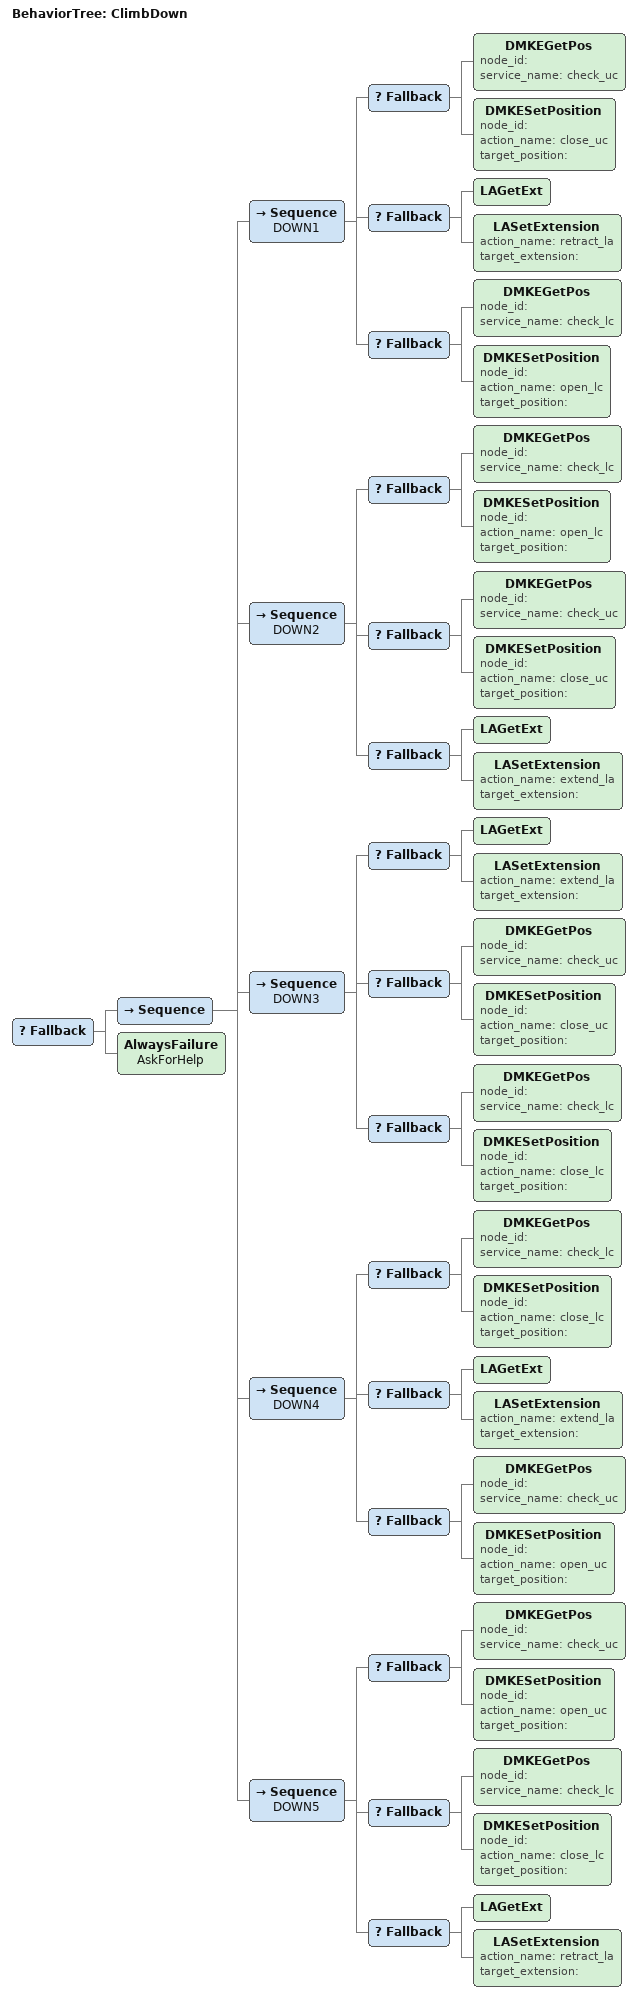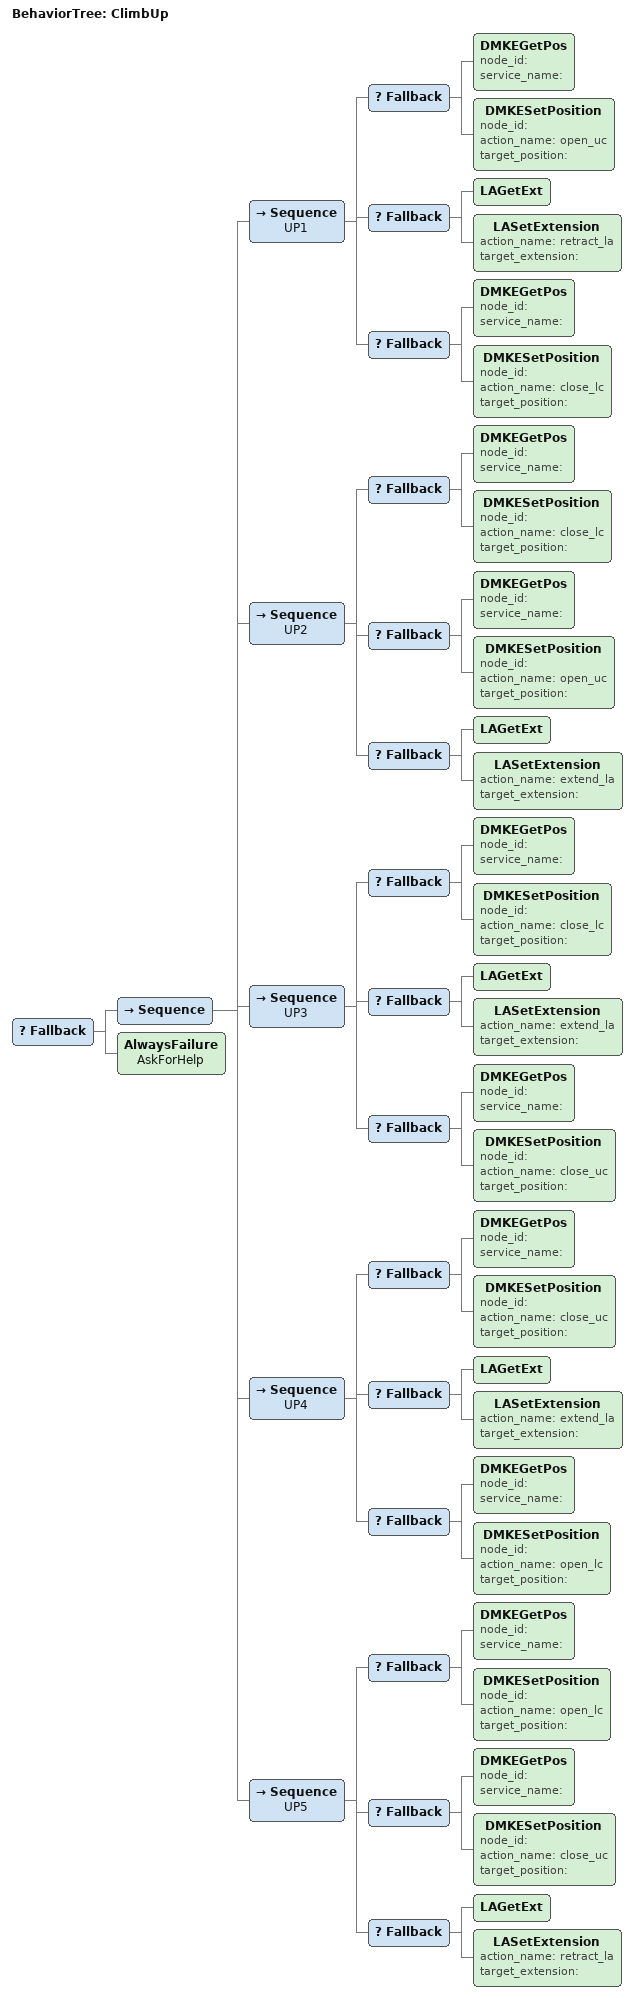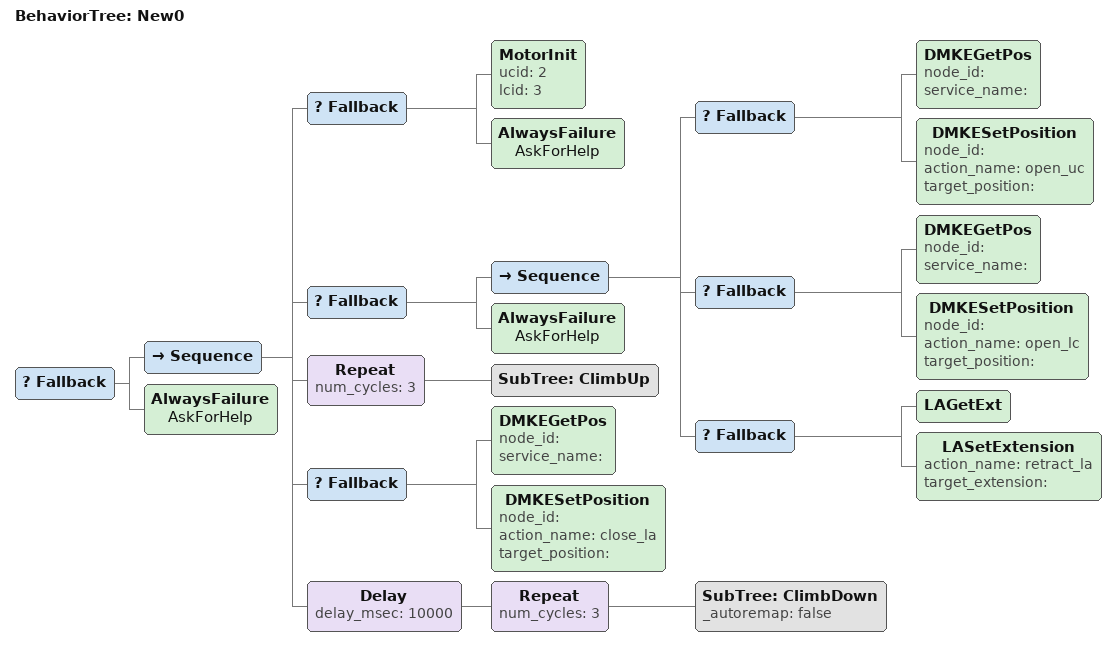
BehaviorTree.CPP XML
<?xml version="1.0" encoding="UTF-8"?>
<root BTCPP_format="4">
  <BehaviorTree ID="ClimbDown">
    <Fallback>
      <Sequence>
        <Sequence name="DOWN1">
          <Fallback>
            <DMKEGetPos node_id=""
                        service_name="check_uc"/>
            <DMKESetPosition node_id=""
                             action_name="close_uc"
                             target_position=""/>
          </Fallback>
          <Fallback>
            <LAGetExt/>
            <LASetExtension action_name="retract_la"
                            target_extension=""/>
          </Fallback>
          <Fallback>
            <DMKEGetPos node_id=""
                        service_name="check_lc"/>
            <DMKESetPosition node_id=""
                             action_name="open_lc"
                             target_position=""/>
          </Fallback>
        </Sequence>
        <Sequence name="DOWN2">
          <Fallback>
            <DMKEGetPos node_id=""
                        service_name="check_lc"/>
            <DMKESetPosition node_id=""
                             action_name="open_lc"
                             target_position=""/>
          </Fallback>
          <Fallback>
            <DMKEGetPos node_id=""
                        service_name="check_uc"/>
            <DMKESetPosition node_id=""
                             action_name="close_uc"
                             target_position=""/>
          </Fallback>
          <Fallback>
            <LAGetExt/>
            <LASetExtension action_name="extend_la"
                            target_extension=""/>
          </Fallback>
        </Sequence>
        <Sequence name="DOWN3">
          <Fallback>
            <LAGetExt/>
            <LASetExtension action_name="extend_la"
                            target_extension=""/>
          </Fallback>
          <Fallback>
            <DMKEGetPos node_id=""
                        service_name="check_uc"/>
            <DMKESetPosition node_id=""
                             action_name="close_uc"
                             target_position=""/>
          </Fallback>
          <Fallback>
            <DMKEGetPos node_id=""
                        service_name="check_lc"/>
            <DMKESetPosition node_id=""
                             action_name="close_lc"
                             target_position=""/>
          </Fallback>
        </Sequence>
        <Sequence name="DOWN4">
          <Fallback>
            <DMKEGetPos node_id=""
                        service_name="check_lc"/>
            <DMKESetPosition node_id=""
                             action_name="close_lc"
                             target_position=""/>
          </Fallback>
          <Fallback>
            <LAGetExt/>
            <LASetExtension action_name="extend_la"
                            target_extension=""/>
          </Fallback>
          <Fallback>
            <DMKEGetPos node_id=""
                        service_name="check_uc"/>
            <DMKESetPosition node_id=""
                             action_name="open_uc"
                             target_position=""/>
          </Fallback>
        </Sequence>
        <Sequence name="DOWN5">
          <Fallback>
            <DMKEGetPos node_id=""
                        service_name="check_uc"/>
            <DMKESetPosition node_id=""
                             action_name="open_uc"
                             target_position=""/>
          </Fallback>
          <Fallback>
            <DMKEGetPos node_id=""
                        service_name="check_lc"/>
            <DMKESetPosition node_id=""
                             action_name="close_lc"
                             target_position=""/>
          </Fallback>
          <Fallback>
            <LAGetExt/>
            <LASetExtension action_name="retract_la"
                            target_extension=""/>
          </Fallback>
        </Sequence>
      </Sequence>
      <AlwaysFailure name="AskForHelp"/>
    </Fallback>
  </BehaviorTree>

  <BehaviorTree ID="ClimbUp">
    <Fallback>
      <Sequence>
        <Sequence name="UP1">
          <Fallback>
            <DMKEGetPos node_id=""
                        service_name=""/>
            <DMKESetPosition node_id=""
                             action_name="open_uc"
                             target_position=""/>
          </Fallback>
          <Fallback>
            <LAGetExt/>
            <LASetExtension action_name="retract_la"
                            target_extension=""/>
          </Fallback>
          <Fallback>
            <DMKEGetPos node_id=""
                        service_name=""/>
            <DMKESetPosition node_id=""
                             action_name="close_lc"
                             target_position=""/>
          </Fallback>
        </Sequence>
        <Sequence name="UP2">
          <Fallback>
            <DMKEGetPos node_id=""
                        service_name=""/>
            <DMKESetPosition node_id=""
                             action_name="close_lc"
                             target_position=""/>
          </Fallback>
          <Fallback>
            <DMKEGetPos node_id=""
                        service_name=""/>
            <DMKESetPosition node_id=""
                             action_name="open_uc"
                             target_position=""/>
          </Fallback>
          <Fallback>
            <LAGetExt/>
            <LASetExtension action_name="extend_la"
                            target_extension=""/>
          </Fallback>
        </Sequence>
        <Sequence name="UP3">
          <Fallback>
            <DMKEGetPos node_id=""
                        service_name=""/>
            <DMKESetPosition node_id=""
                             action_name="close_lc"
                             target_position=""/>
          </Fallback>
          <Fallback>
            <LAGetExt/>
            <LASetExtension action_name="extend_la"
                            target_extension=""/>
          </Fallback>
          <Fallback>
            <DMKEGetPos node_id=""
                        service_name=""/>
            <DMKESetPosition node_id=""
                             action_name="close_uc"
                             target_position=""/>
          </Fallback>
        </Sequence>
        <Sequence name="UP4">
          <Fallback>
            <DMKEGetPos node_id=""
                        service_name=""/>
            <DMKESetPosition node_id=""
                             action_name="close_uc"
                             target_position=""/>
          </Fallback>
          <Fallback>
            <LAGetExt/>
            <LASetExtension action_name="extend_la"
                            target_extension=""/>
          </Fallback>
          <Fallback>
            <DMKEGetPos node_id=""
                        service_name=""/>
            <DMKESetPosition node_id=""
                             action_name="open_lc"
                             target_position=""/>
          </Fallback>
        </Sequence>
        <Sequence name="UP5">
          <Fallback>
            <DMKEGetPos node_id=""
                        service_name=""/>
            <DMKESetPosition node_id=""
                             action_name="open_lc"
                             target_position=""/>
          </Fallback>
          <Fallback>
            <DMKEGetPos node_id=""
                        service_name=""/>
            <DMKESetPosition node_id=""
                             action_name="close_uc"
                             target_position=""/>
          </Fallback>
          <Fallback>
            <LAGetExt/>
            <LASetExtension action_name="retract_la"
                            target_extension=""/>
          </Fallback>
        </Sequence>
      </Sequence>
      <AlwaysFailure name="AskForHelp"/>
    </Fallback>
  </BehaviorTree>

  <BehaviorTree ID="New0">
    <Fallback>
      <Sequence>
        <Fallback>
          <MotorInit ucid="2"
                     lcid="3"/>
          <AlwaysFailure name="AskForHelp"/>
        </Fallback>
        <Fallback>
          <Sequence>
            <Fallback>
              <DMKEGetPos node_id=""
                          service_name=""/>
              <DMKESetPosition node_id=""
                               action_name="open_uc"
                               target_position=""/>
            </Fallback>
            <Fallback>
              <DMKEGetPos node_id=""
                          service_name=""/>
              <DMKESetPosition node_id=""
                               action_name="open_lc"
                               target_position=""/>
            </Fallback>
            <Fallback>
              <LAGetExt/>
              <LASetExtension action_name="retract_la"
                              target_extension=""/>
            </Fallback>
          </Sequence>
          <AlwaysFailure name="AskForHelp"/>
        </Fallback>
        <Repeat num_cycles="3">
          <SubTree ID="ClimbUp"/>
        </Repeat>
        <Fallback>
          <DMKEGetPos node_id=""
                      service_name=""/>
          <DMKESetPosition node_id=""
                           action_name="close_la"
                           target_position=""/>
        </Fallback>
        <Delay delay_msec="10000">
          <Repeat num_cycles="3">
            <SubTree ID="ClimbDown"
                     _autoremap="false"/>
          </Repeat>
        </Delay>
      </Sequence>
      <AlwaysFailure name="AskForHelp"/>
    </Fallback>
  </BehaviorTree>

</root>
